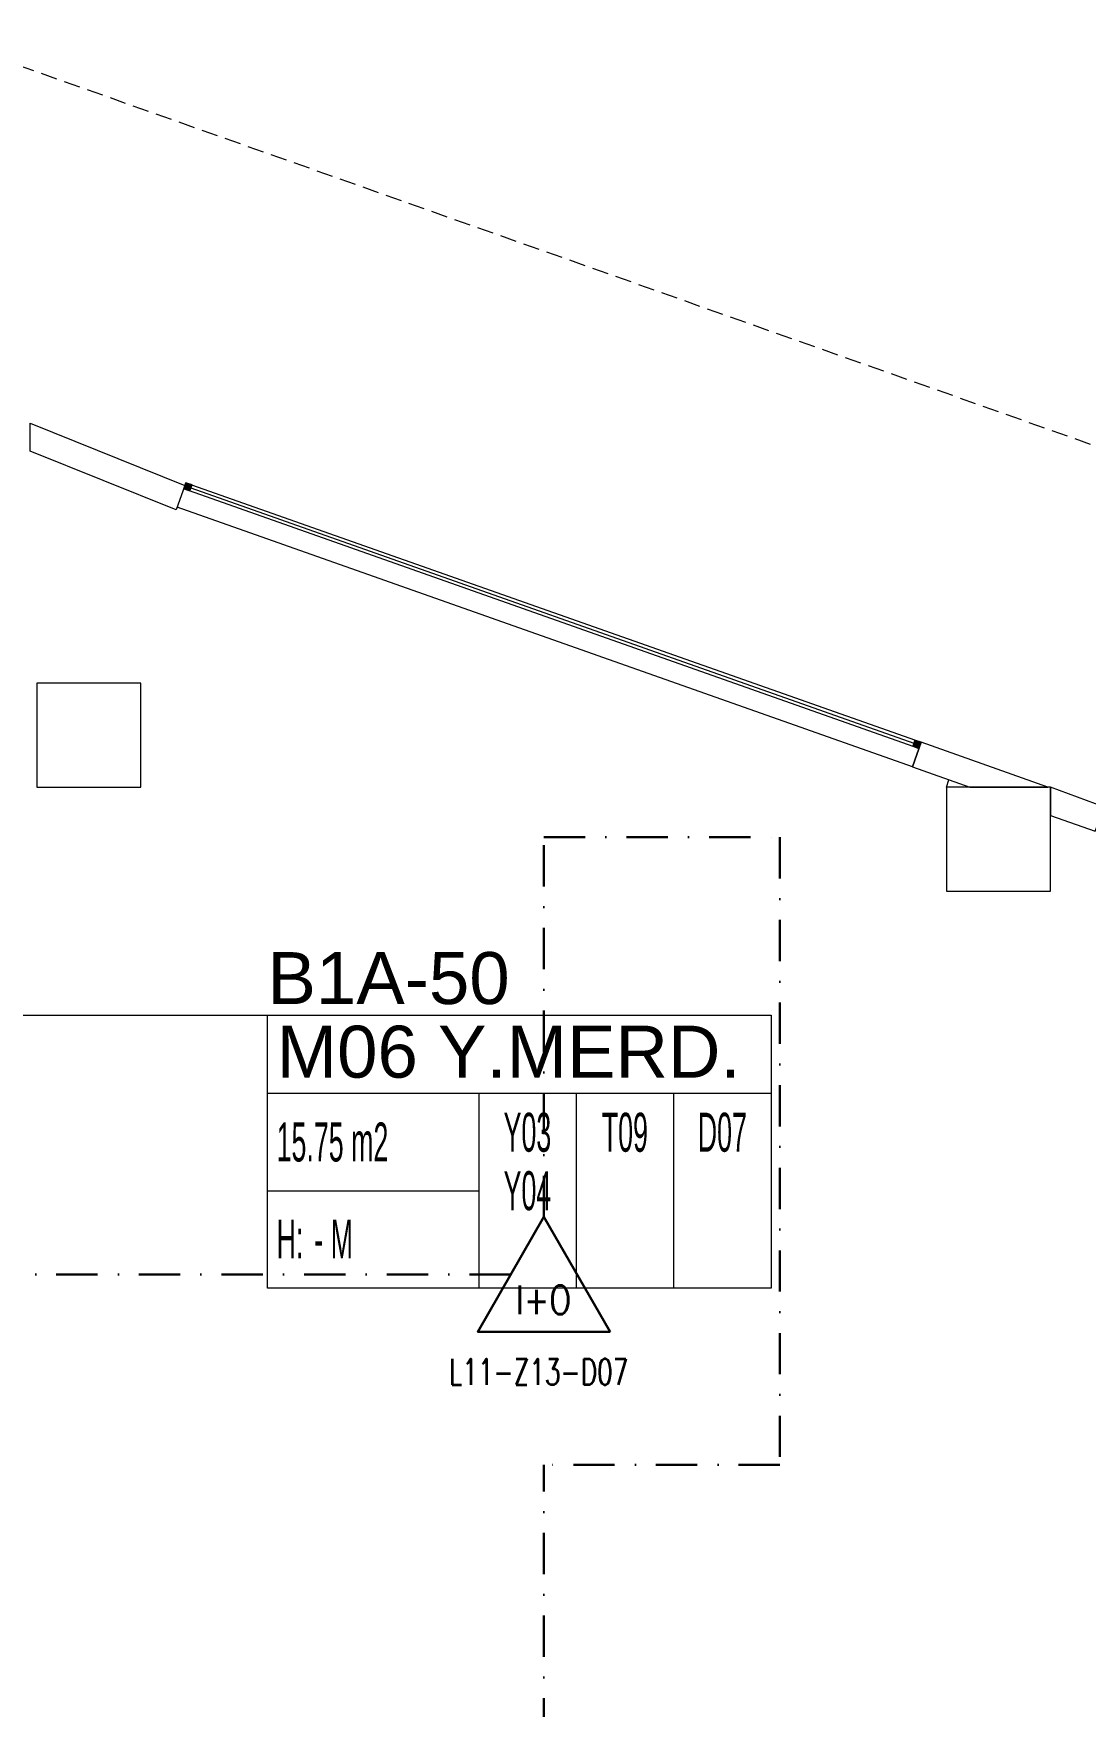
# Model space of a CAD drawing. Header units: metres. Extents: x -19121 to 152404, y -12107 to 29421.
# Drawn here: x 89357 to 90167, y 5682 to 6970 of the extents above; entities that cross this region are included whole.
import ezdxf
from ezdxf.enums import TextEntityAlignment as Align

# ---------------------------------------------------------------- set-up
doc = ezdxf.new("R2010")
doc.units = ezdxf.units.M
doc.header["$LTSCALE"] = 50
doc.header["$MEASUREMENT"] = 0
for name, pattern in [('DASHDOT', [25.4, 12.7, -6.35, 0, -6.35]), ('DOT2', [0.125, 0, -0.125]), ('HIDDEN', [0.375, 0.25, -0.125])]:
    doc.linetypes.add(name, pattern=pattern)
doc.layers.get('0').update_dxf_attribs({"color": 9, "lineweight": 9})
for name, color, linetype, lineweight in [('00', 9, 'Continuous', 9), ('01', 9, 'Continuous', 9), ('06D', 9, 'Continuous', 9), ('10', 9, 'Continuous', 9), ('15', 9, 'Continuous', 9), ('20', 9, 'DOT2', 9), ('21_mahal200', 9, 'Continuous', 9), ('E-DEDEKTÖR NUMARALARI', 20, 'Continuous', 30), ('E-KABLO', 7, 'Continuous', 30), ('E-KOMBİNE DEDEKTÖR (ISI+OPTİK DUMAN)', 7, 'Continuous', 30)]:
    doc.layers.add(name, color=color, linetype=linetype, lineweight=lineweight)
doc.styles.add('Arial', font='arial.ttf', dxfattribs={"height": 2.5})
doc.styles.add('E-YAZI', font='txttw.shx', dxfattribs={"height": 200})
doc.styles.add('MuuM_TEXT-STANDART', font='ARIALN.TTF')
doc.dimstyles.new('MuuM_DIM200', dxfattribs={"dimscale": 20, "dimtxt": 2, "dimasz": 1, "dimexe": 1, "dimexo": 1, "dimgap": 1, "dimtad": 1, "dimdec": 1, "dimrnd": 0.5, "dimdsep": 46, "dimtxsty": 'MuuM_TEXT-STANDART', "dimblk": 'ARCHTICK', "dimcen": 0, "dimdle": 0.15, "dimclrd": 256, "dimclre": 256, "dimclrt": 256, "dimadec": 0, "dimazin": 0, "dimtfac": 5, "dimtdec": 1, "dimtix": 1, "dimtmove": 2, "dimatfit": 3, "dimldrblk": 'DOT', "dimfxl": 3, "dimfxlon": 1, "dimtolj": 1, "dimlwd": -1, "dimlwe": -1, "dimarcsym": 0})

# ---------------------------------------------------------------- blocks, each defined once
blk = doc.blocks.new('100_KOMBİNE DEDEKTÖR (ISI+OPTİK DUMAN) 085')
at = {"layer": 'E-KOMBİNE DEDEKTÖR (ISI+OPTİK DUMAN)', "color": 4}
blk.add_lwpolyline([(2.55, 0), (0, 4.416), (-2.55, 0)], close=True, dxfattribs=at)
at = {"layer": 'E-KOMBİNE DEDEKTÖR (ISI+OPTİK DUMAN)', "color": 3, "style": 'E-YAZI', "width": 0.8}
blk.add_text('I+O', height=1.1016, dxfattribs=at).set_placement((-0.018, 1.224), align=Align.MIDDLE)
blk = doc.blocks.new('p-kolon_80x80')
blk.add_lwpolyline([(-40, -40), (40, -40), (40, 40), (-40, 40)], close=True)
blk = doc.blocks.new('1.Bod.Ara.Sitatik Elk')
at = {"layer": '01'}
for p in [(5400, -2200), (6100, -2280)]:
    blk.add_blockref('p-kolon_80x80', p, dxfattribs=at)
blk = doc.blocks.new('_ArchTick')
at = {"color": 0, "linetype": 'ByBlock', "const_width": 0.15}
blk.add_lwpolyline([(-0.5, -0.5), (0.5, 0.5)], dxfattribs=at)
blk = doc.blocks.new('_Dot')
at = {"color": 0, "linetype": 'ByBlock', "lineweight": -2}
blk.add_line((-0.5, 0), (-1, 0), dxfattribs=at)
at = {"color": 0, "linetype": 'ByBlock', "const_width": 0.5}
blk.add_lwpolyline([(-0.25, 0, 1), (0.25, 0, 1)], format="xyb", close=True, dxfattribs=at)
blk = doc.blocks.new('0_roomno2')
blk.add_lwpolyline([(19.375, -10.5), (0, -10.5), (0, 0), (19.375, 0)], close=True)
for points in [[(0, -3), (19.375, -3)], [(8.125, -3), (8.125, -10.5)], [(11.875, -3), (11.875, -10.5)], [(15.625, -3), (15.625, -10.5)], [(0, -6.75), (8.125, -6.75)]]:
    blk.add_lwpolyline(points)
at = {"style": 'MuuM_TEXT-STANDART', "width": 0.6}
blk.add_text('H:', height=1.5, dxfattribs=at).set_placement((0.35, -8.608), align=Align.MIDDLE_LEFT)
at = {"style": 'Arial'}
blk.add_attdef('ODANO', (0, 1.17), '', height=2, dxfattribs=at)
blk.add_attdef('MEKANADI', text='', height=2, dxfattribs=at).set_placement((0.35, -3), align=Align.BOTTOM_LEFT)
at = {"style": 'MuuM_TEXT-STANDART', "width": 0.6}
for tag, p in [('YER01', (10, -4.5)), ('TAVAN01', (13.75, -4.5)), ('DUVAR01', (17.5, -4.5)), ('YER02', (10, -6.75)), ('TAVAN02', (13.75, -6.75)), ('DUVAR02', (17.5, -6.75)), ('YER03', (10, -9)), ('TAVAN03', (13.75, -9)), ('DUVAR03', (17.5, -9))]:
    blk.add_attdef(tag, text='', height=1.5, dxfattribs=at).set_placement(p, align=Align.MIDDLE_CENTER)
for tag, p in [('M2', (0.35, -4.875)), ('TEMIZTAVANYUKSEKLIGI', (1.8, -8.608))]:
    blk.add_attdef(tag, text='', height=1.5, dxfattribs=at).set_placement(p, align=Align.MIDDLE_LEFT)
blk = doc.blocks.new('prf-10x10')
blk.add_lwpolyline([(-5, -5), (5, -5), (5, 5), (-5, 5)], close=True)
at = {"color": 255}
blk.add_solid([(-5, -5), (5, -5), (-5, 5), (5, 5)], dxfattribs=at)
at = {"layer": '10'}
blk.add_point((0, 0), dxfattribs=at)
blk = doc.blocks.new('*U389')
at = {"layer": '06D'}
blk.add_lwpolyline([(-2.5, 600), (2.5, 600), (2.5, 0), (-2.5, 0)], close=True, dxfattribs=at)
at = {"layer": '15'}
blk.add_lwpolyline([(0, 595), (0, 5)], dxfattribs=at)
at = {"layer": '10', "xscale": 0.5, "yscale": 0.5, "rotation": 90}
for p in [(0, 597.5), (0, 2.5)]:
    blk.add_blockref('prf-10x10', p, dxfattribs=at)
blk = doc.blocks.new('1.Bod.Ara.Mimari Elk')
for points in [[(6033.88, -2224.37), (6040.54, -2205.51)], [(6060, -2240), (6062.01, -2234.31)]]:
    blk.add_lwpolyline(points)
at = {"layer": '00'}
for points in [[(5474.04, -2007.84), (5467.37, -2026.72), (5355, -1981.55), (5355, -1960)], [(6140, -2261.85), (6174.47, -2274.02), (6181.74, -2255.39), (6140, -2240)]]:
    blk.add_lwpolyline(points, close=True, dxfattribs=at)
blk.add_lwpolyline([(6033.88, -2224.37), (6078.14, -2240), (6138.2, -2240), (6040.54, -2205.51), (6033.88, -2224.37)], dxfattribs=at)
at = {"layer": '06D'}
blk.add_lwpolyline([(6033.88, -2224.37), (5468.13, -2024.57)], dxfattribs=at)
at = {"layer": '20', "linetype": 'HIDDEN'}
blk.add_lwpolyline([(11767.85, -4685.8), (11421.22, -4460.1), (10945.13, -4163.64), (9074.53, -3238.51), (6612.89, -2132.43), (4752.35, -1474.85), (3821.13, -1227.81)], dxfattribs=at)
at = {"rotation": 70.54925493358884}
blk.add_blockref('*U389', (6039.71, -2207.87), dxfattribs=at)
at = {"layer": '21_mahal200'}
ref = blk.add_blockref('0_roomno2', (5537.6, -2415.63), dxfattribs=dict(at, xscale=20, yscale=20, zscale=20))
ref.add_attrib('ODANO', 'B1A-50', (5537.6, -2406.98), dxfattribs={"layer": '0', "height": 40, "style": 'Arial'})
ref.add_attrib('MEKANADI', 'M06 Y.MERD.', dxfattribs={"layer": '0', "height": 40, "style": 'Arial'}).set_placement((5544.6, -2475.63), align=Align.BOTTOM_LEFT)
ref.add_attrib('M2', '15.75 m2', dxfattribs={"layer": '0', "height": 30, "style": 'MuuM_TEXT-STANDART', "width": 0.6}).set_placement((5544.6, -2513.13), align=Align.MIDDLE_LEFT)
ref.add_attrib('TEMIZTAVANYUKSEKLIGI', '- M', dxfattribs={"layer": '0', "height": 30, "style": 'MuuM_TEXT-STANDART', "width": 0.6}).set_placement((5573.6, -2587.79), align=Align.MIDDLE_LEFT)
ref.add_attrib('YER01', 'Y03', dxfattribs={"layer": '0', "height": 30, "style": 'MuuM_TEXT-STANDART', "width": 0.6}).set_placement((5737.6, -2505.63), align=Align.MIDDLE_CENTER)
ref.add_attrib('TAVAN01', 'T09', dxfattribs={"layer": '0', "height": 30, "style": 'MuuM_TEXT-STANDART', "width": 0.6}).set_placement((5812.6, -2505.63), align=Align.MIDDLE_CENTER)
ref.add_attrib('DUVAR01', 'D07', dxfattribs={"layer": '0', "height": 30, "style": 'MuuM_TEXT-STANDART', "width": 0.6}).set_placement((5887.6, -2505.63), align=Align.MIDDLE_CENTER)
ref.add_attrib('YER02', 'Y04', dxfattribs={"layer": '0', "height": 30, "style": 'MuuM_TEXT-STANDART', "width": 0.6}).set_placement((5737.6, -2550.63), align=Align.MIDDLE_CENTER)
blk.add_leader([(5259.58, -2415.63), (5537.6, -2415.63)], dimstyle='MuuM_DIM200', override={"dimasz": 1, "dimfxl": 10}, dxfattribs=at)

msp = doc.modelspace()

# ---------------------------------------------------------------- linework, layer by layer
at = {"layer": 'E-KABLO', "color": 6, "linetype": 'DASHDOT', "ltscale": 0.05}
for p, q in [((89750.34, 6059.17), (89750.34, 6351.44)), ((89750.34, 6351.44), (89931.89, 6351.44)), ((89931.89, 6351.44), (89931.89, 5868.38)), ((89724.84, 6015), (88736.32, 6015)), ((89750.34, 5275.49), (89750.34, 5868.38)), ((89931.89, 5868.38), (89750.34, 5868.38))]:
    msp.add_line(p, q, dxfattribs=at)

# ---------------------------------------------------------------- block references
for name in ['1.Bod.Ara.Mimari Elk', '1.Bod.Ara.Sitatik Elk']:
    msp.add_blockref(name, (84000, 8630))
at = {"layer": 'E-KOMBİNE DEDEKTÖR (ISI+OPTİK DUMAN)', "xscale": 20, "yscale": 20, "zscale": 20}
msp.add_blockref('100_KOMBİNE DEDEKTÖR (ISI+OPTİK DUMAN) 085', (89750.34, 5970.84), dxfattribs=at)

# ---------------------------------------------------------------- texts
at = {"layer": 'E-DEDEKTÖR NUMARALARI', "style": 'E-YAZI', "width": 0.7}
msp.add_text('L11-Z13-D07', height=20, dxfattribs=at).set_placement((89677.24, 5930.02))

doc.saveas('drawing.dxf')
